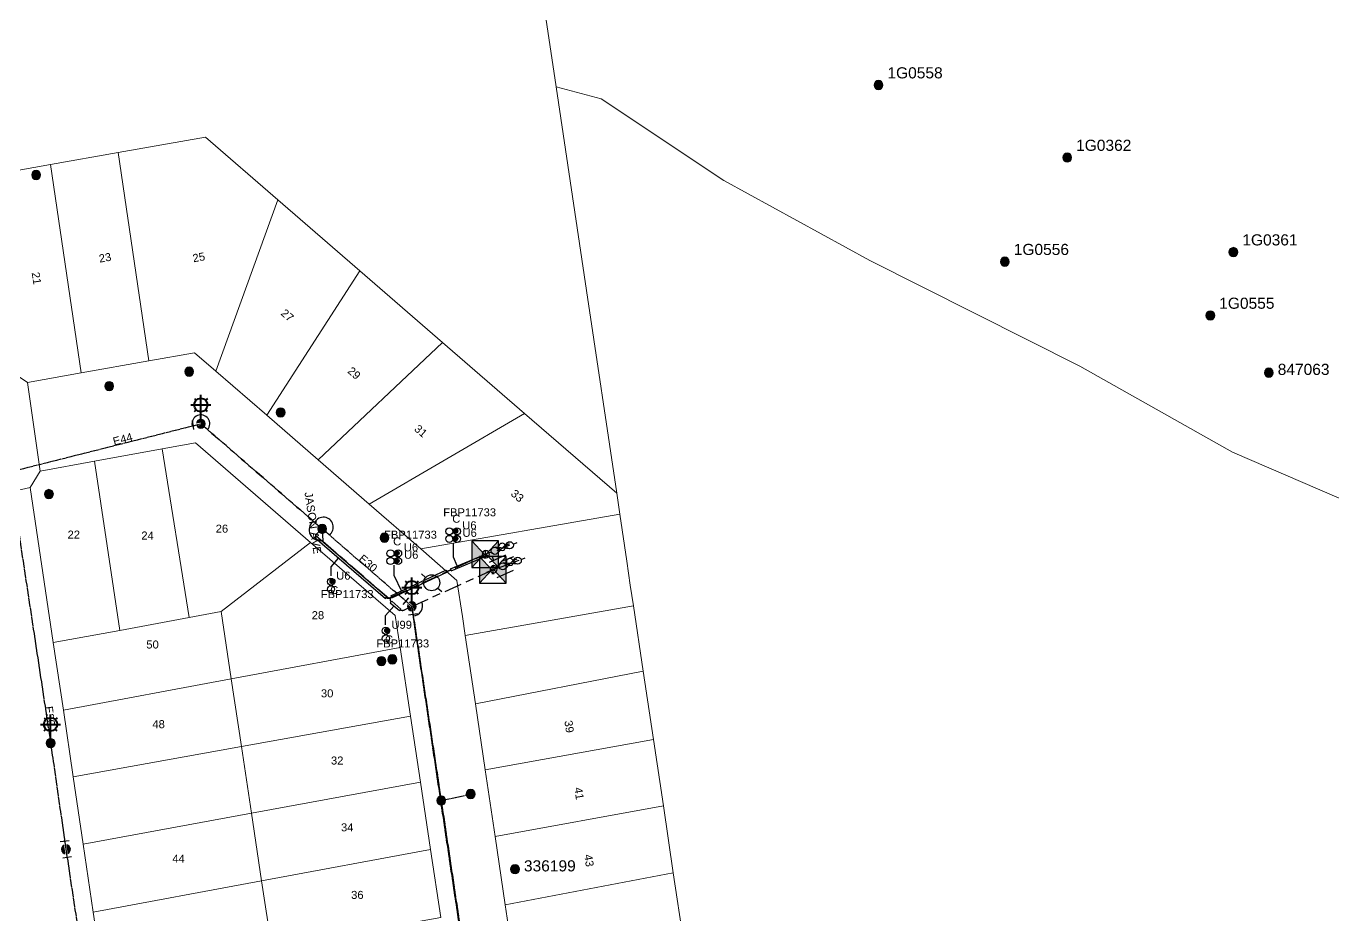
# Model space of a CAD drawing. Header units: metres. Extents: x 303026 to 304293, y 6173158 to 6174419.
# Drawn here: x 303850.8 to 304144.6, y 6173629.9 to 6173829.7 of the extents above; entities that cross this region are included whole.
import ezdxf
from ezdxf.enums import TextEntityAlignment as Align

# ---------------------------------------------------------------- set-up
doc = ezdxf.new("R2010")
doc.units = ezdxf.units.M
doc.linetypes.add('Cable Exist OH', pattern=[1, 1, 0])
doc.linetypes.add('Cable Exist UG', pattern=[8.2, 4, -1.2, 1.8, -1.2])
doc.layers.get('0').update_dxf_attribs({"color": 6})
for name, color, linetype, lineweight in [('Cadastre Buildings_SP_EXT', 9, 'Continuous', 5), ('Cadastre Land Parcels_SP_EXT', 9, 'Continuous', 5), ('Cadastre Roads_SP_EXT', 9, 'Continuous', 5)]:
    doc.layers.add(name, color=color, linetype=linetype, lineweight=lineweight)
for name, color, linetype in [('Duct_SP_EXT', 7, 'Continuous'), ('Equip_HV_EXT', 7, 'Continuous'), ('Equip_LV_EXT', 7, 'Continuous'), ('Equip_SP_HV_EXT', 7, 'Continuous'), ('Equip_SP_SL_EXT', 7, 'Continuous'), ('Mains_HV_EXT', 7, 'Continuous'), ('Mains_LV_EXT', 7, 'Continuous'), ('Mains_SL_EXT', 7, 'Continuous'), ('Sub_SP_EXT', 7, 'Continuous'), ('SupportsOH_SP_TR_HV_LV_SL_EXT', 7, 'Continuous'), ('Trench_SP_EXT', 7, 'Continuous')]:
    doc.layers.add(name, color=color, linetype=linetype)
doc.styles.add('iecARIAL', font='arial.ttf', dxfattribs={"height": 2})
doc.styles.add('POLE_LABEL', font='arial.ttf')
doc.styles.get("Standard").update_dxf_attribs({"font": 'arial.ttf'})
doc.styles.add('SWITCH_LABEL', font='arial.ttf', dxfattribs={"height": 2.5})

# ---------------------------------------------------------------- blocks, each defined once
blk = doc.blocks.new('SUB_INDOOR_EXT')
h = blk.add_hatch(color=256)
h.paths.add_polyline_path([(3, 3), (0.24, 0), (3, -3)])
h.paths.add_polyline_path([(-3, -3), (-0.24, 0), (-3, 3)])
at = {"color": 7}
for p, q in [((-0.27, 0.81), (0.27, 0.81)), ((0, 0.81), (0, -0.81)), ((-0.27, -0.81), (0.27, -0.81))]:
    blk.add_line(p, q, dxfattribs=at)
blk.add_line((1.92, -2.26), (1.92, -2.26, 0))
for points in [[(-3, -3), (-0.24, 0), (-3, 3)], [(-3, -3), (3, -3), (3, 3), (-3, 3)], [(3, 3), (0.24, 0), (3, -3)]]:
    blk.add_lwpolyline(points, close=True)
for tag, height, flags, p in [('ASSET_NUM', 2.5, 8, (2, 2)), ('STREET_CODE', 0.2, 9, (1.5, 0)), ('CONSTRUCTED_VOLTAGE', 0.2, 9, (1.5, -0.2)), ('OPERATING_VOLTAGE', 0.2, 9, (1.5, -0.6)), ('ORIENTATION', 0.2, 9, (1.5, -0.8)), ('OWNED_BY', 0.2, 9, (1.5, -1)), ('OPERATED_BY', 0.2, 9, (1.5, -1.2)), ('SECONDARY_VOLTAGE', 0.2, 9, (1.5, -1.6)), ('STATE', 0.2, 9, (1.5, -1.8)), ('SUBSTATION_TYPE', 0.2, 9, (1.5, -2.2)), ('STREETNAME', 0.2, 9, (1.5, -3)), ('NO_PHASES', 0.2, 9, (1.5, -0.4)), ('MAINTAINED_BY', 0.2, 9, (1.5, -1.4)), ('PARENT', 0.2, 9, (1.5, -2)), ('USAGE', 0.2, 9, (1.5, -2.4)), ('LEGEND', 0.2, 9, (1.5, -2.6)), ('LOCATION', 0.2, 9, (1.5, -2.8)), ('SUBURB', 0.2, 9, (1.5, -3.2)), ('Z', 0.2, 1, (1.5, -3.6)), ('NOTES', 0.2, 9, (1.5, -3.4))]:
    blk.add_attdef(tag, text='', height=height, dxfattribs=dict(flags=flags)).set_placement(p, align=Align.MIDDLE_LEFT)
blk = doc.blocks.new('DUCT_EXT')
blk.add_circle((0, 0.8), 0.8)
at = {"flags": 1}
blk.add_attdef('Z', (0, 0), '', height=0.2, dxfattribs=at)
at = {"flags": 9}
for tag, p in [('DUCT_CODE', (0, 0)), ('XSECT_TYPE', (0, -0.2)), ('STATE', (0, -0.6)), ('FB_REFERENCE', (0, -0.4)), ('NOTES', (0, -0.8))]:
    blk.add_attdef(tag, text='', height=0.2, dxfattribs=at).set_placement(p, align=Align.MIDDLE_LEFT)
blk = doc.blocks.new('SL_LANTERN_EXT')
at = {"lineweight": 40}
for p, q in [((0, 1.97), (0, 6.47)), ((-2.25, 4.22), (2.25, 4.22)), ((-1.46, 5.68), (-1.06, 5.28)), ((-1.46, 2.76), (-1.06, 3.16)), ((1.46, 5.68), (1.06, 5.28)), ((1.46, 2.76), (1.06, 3.16)), ((0, 0), (0, 2.72))]:
    blk.add_line(p, q, dxfattribs=at)
blk.add_circle((0, 4.22), 1.5, dxfattribs=at)
at = {"style": 'iecARIAL', "flags": 8}
blk.add_attdef('ASSET_NUM', (1.5, 1.5), '', height=2.5, dxfattribs=at)
for tag, p, height, flags in [('OPERATING_VOLTAGE', (0.98, -1.65), 0.2, 9), ('ORIENTATION', (0.98, -1.85), 0.2, 9), ('OWNED_BY', (0.98, -2.05), 0.2, 9), ('STATE', (0.98, -2.25), 0.2, 9), ('CONSTRUCTED_VOLTAGE', (0.98, -0.65), 0.2, 9), ('CONTROL_TYPE', (0.98, -0.85), 0.2, 9), ('LANTERN_PURPOSE', (0.98, -1.05), 0.2, 9), ('LANTERN_TYPE', (0.98, -1.25), 0.2, 9), ('NO_PHASES', (0.98, -1.45), 0.2, 9), ('USAGE', (0.98, -2.45), 0.2, 9), ('CEXIST', (0.98, -2.65), 0.2, 9), ('CNEW', (0.98, -2.85), 0.2, 9), ('CNUMBER', (0.98, -3.05), 0.2, 9), ('LNUMBER', (2.18, -3.25), 2.5, 8), ('CREMOVE', (0.98, -3.25), 0.2, 9), ('CREPLACE', (0.98, -3.45), 0.2, 9), ('LKINGHEIGHT', (0.98, -3.65), 0.2, 9), ('LBRACKET', (0.98, -3.85), 0.2, 9), ('LBRACKETVOCAB', (0.98, -4.05), 0.2, 9), ('LCATEGORY', (0.98, -4.25), 0.2, 9), ('LCHARGE1', (0.98, -4.45), 0.2, 9), ('LCHARGE1PERCENT', (0.98, -4.65), 0.2, 9), ('LCHARGE2', (0.98, -4.85), 0.2, 9), ('LCHARGE2PERCENT', (0.98, -5.05), 0.2, 9), ('LCHARGE3', (0.98, -5.25), 0.2, 9), ('LCHARGE3PERCENT', (0.98, -5.45), 0.2, 9), ('LEXIST', (0.98, -5.65), 0.2, 9), ('LLAMP', (0.98, -5.85), 0.2, 9), ('LLAMPVOCAB', (0.98, -6.05), 0.2, 9), ('LMAST', (0.98, -6.25), 0.2, 9), ('LMASTVOCAB', (0.98, -6.45), 0.2, 9), ('LNEW', (0.98, -6.65), 0.2, 9), ('LANTNUMBER', (0.98, -6.85), 0.2, 9), ('LOUTREACH', (0.98, -7.25), 0.2, 9), ('LOUTREACHVOCAB', (0.98, -7.45), 0.2, 9), ('LRATECODE', (0.98, -7.65), 0.2, 9), ('LREMOVE', (0.98, -7.85), 0.2, 9), ('LREPLACE', (0.98, -8.05), 0.2, 9), ('LTYPE', (0.98, -8.25), 0.2, 9), ('LTYPEVOCAB', (0.98, -8.45), 0.2, 9), ('LEGEND', (0.98, -8.65), 0.2, 9), ('LOCATION', (0.98, -8.85), 0.2, 9), ('STREETNAME', (0.98, -9.25), 0.2, 9), ('SUBURB', (0.98, -9.45), 0.2, 1), ('NOTES', (0.98, -9.05), 0.2, 9)]:
    blk.add_attdef(tag, p, '', height=height, dxfattribs=dict(flags=flags))
blk = doc.blocks.new('POLE_EXT')
blk.add_hatch(color=256).paths.add_polyline_path([(-1, 0, 1), (1, 0, 1)])
blk.add_lwpolyline([(-1, 0, 1), (1, 0, 1)], format="xyb", close=True)
for tag, height, flags, p in [('pNumber', 2.5, 8, (-17.84, 2.07)), ('OWNED_BY', 0.2, 9, (1.35, -0.4)), ('SPECIAL_USE', 0.2, 9, (1.35, -0.8)), ('STATE', 0.2, 9, (1.35, -1)), ('cLV', 0.2, 9, (1.35, -1.4)), ('hDepth', 0.2, 9, (1.35, -1.6)), ('hDia', 0.2, 9, (1.35, -1.8)), ('cHV', 0.2, 9, (1.35, -2)), ('PARENT', 0.2, 9, (1.35, -0.6)), ('USAGE', 0.2, 9, (1.35, -1.2)), ('LBRACKET', 0.2, 9, (1.35, -2.2)), ('LExisting', 0.2, 9, (1.35, -2.4)), ('LANTNUMBER', 0.2, 9, (1.35, -2.6)), ('LOther', 0.2, 9, (1.35, -2.8)), ('LRemove', 0.2, 9, (1.35, -3)), ('cLinedev', 0.2, 9, (1.35, -3.4)), ('pExisting', 0.2, 9, (1.35, -3.8)), ('pFooting', 0.2, 9, (1.35, -4.4)), ('pNew', 0.2, 9, (1.35, -4.6)), ('pRelocate', 0.2, 9, (1.35, -5)), ('pRemove', 0.2, 9, (1.35, -5.2)), ('pReplace', 0.2, 9, (1.35, -5.4)), ('pStay', 0.2, 9, (1.35, -5.6)), ('pType', 0.2, 9, (1.35, -5.8)), ('LEGEND', 0.2, 9, (1.35, -3.2)), ('LOCATION', 0.2, 9, (1.35, -3.6)), ('PFNUMBER', 0.2, 9, (1.35, -4)), ('NEWPFNUMBER', 0.2, 9, (1.35, -4.2)), ('cspan', 0.2, 9, (1.35, -6)), ('STREETNAME', 0.2, 9, (1.35, -6.2)), ('SUBURB', 0.2, 9, (1.35, -6.4)), ('OPERATED_BY', 0.2, 9, (1.36, -7.01)), ('NOTES', 0.2, 9, (1.35, -6.6)), ('MAINTAINED_BY', 0.2, 9, (1.36, -6.81))]:
    blk.add_attdef(tag, text='', height=height, dxfattribs=dict(flags=flags)).set_placement(p, align=Align.MIDDLE_LEFT)
at = {"style": 'POLE_LABEL'}
for tag, height, flags, p in [('ASSET_NUM', 2.5, 8, (2, 2)), ('STRUCTURE_PLANT_NUMBER', 0.2, 9, (1.35, 0.03)), ('STREET_CODE', 0.2, 9, (1.35, -0.2))]:
    blk.add_attdef(tag, text='', height=height, dxfattribs=dict(at, flags=flags)).set_placement(p, align=Align.MIDDLE_LEFT)
at = {"flags": 1}
blk.add_attdef('Z', (1.35, -7.33), '', height=0.2, dxfattribs=at)
blk = doc.blocks.new('LV_UG_DFUSE_CLOSED_EXT')
for points in [[(1, 0), (0, 0)], [(5.04, 0.73), (2.16, -0.72)], [(5.05, -0.71), (2.16, 0.72)], [(6.2, 0.01), (7.2, 0.01)]]:
    blk.add_lwpolyline(points)
for centre in [(1.8, 0), (5.4, 0.01)]:
    blk.add_circle(centre, 0.8)
at = {"flags": 9}
for tag, p in [('ACTUAL_STATUS', (0, 0)), ('CONSTRUCTED_VOLTAGE', (0, -0.2)), ('OPERATING_VOLTAGE', (0, -0.6)), ('ORIENTATION', (0, -0.8)), ('STATE', (0, -1)), ('SWITCH_TYPE', (0, -1.2)), ('NO_PHASES', (0, -0.4)), ('USAGE', (0, -1.4)), ('NOTES', (0, -1.6))]:
    blk.add_attdef(tag, text='', height=0.2, dxfattribs=at).set_placement(p, align=Align.MIDDLE_LEFT)
at = {"flags": 1}
blk.add_attdef('Z', (0, 0), '', height=0.2, dxfattribs=at)
blk = doc.blocks.new('HV_ABS_OPEN_EXT')
for p, q in [((-3, 6.87), (-1.8, 6.87)), ((1.8, 6.87), (3, 6.87))]:
    blk.add_line(p, q)
blk.add_circle((0, 6.87), 1.8)
for tag, height, flags, p in [('ASSET_NUM', 2.5, 8, (2, 2)), ('STREET_CODE', 0.2, 9, (1.5, 0)), ('ACTUAL_STATUS', 0.2, 9, (1.5, -0.2)), ('CONSTRUCTED_VOLTAGE', 0.2, 9, (1.5, -0.4)), ('OPERATING_VOLTAGE', 0.2, 9, (1.5, -0.8)), ('ORIENTATION', 0.2, 9, (1.5, -1)), ('OWNED_BY', 0.2, 9, (1.5, -1.2)), ('STATE', 0.2, 9, (1.5, -1.4)), ('SWITCH_TYPE', 0.2, 9, (1.5, -1.6)), ('STREETNAME', 0.2, 9, (1.5, -2.4)), ('SUBURB', 0.2, 9, (1.5, -2.6)), ('NO_PHASES', 0.2, 9, (1.5, -0.6)), ('USAGE', 0.2, 9, (1.5, -1.8)), ('LEGEND', 0.2, 9, (1.5, -2)), ('LOCATION', 0.2, 9, (1.5, -2.2)), ('NOTES', 0.2, 9, (1.5, -2.8)), ('MAINTAINED_BY', 0.2, 9, (1.5, -3)), ('OPERATED_BY', 0.2, 9, (1.5, -3.2)), ('Z', 0.2, 1, (1.5, -3.6)), ('LABEL_ALIGNMENT', 0.2, 9, (1.5, -3.4))]:
    blk.add_attdef(tag, text='', height=height, dxfattribs=dict(flags=flags)).set_placement(p, align=Align.MIDDLE_LEFT)
blk = doc.blocks.new('SWG_HOLEC_SU_EXT')
blk.add_line((1.8, -2), (5.8, -2))
for points in [[(1, 0), (0, 0)], [(6.6, 0), (7.6, 0)]]:
    blk.add_lwpolyline(points)
for points in [[(1.8, -0.8, 1), (1.8, 0.8, 1)], [(5.8, -0.8, 1), (5.8, 0.8, 1)]]:
    blk.add_lwpolyline(points, format="xyb", close=True)
at = {"style": 'SWITCH_LABEL', "flags": 8}
blk.add_attdef('ASSET_NUM', text='', height=2.5, rotation=179.9544, dxfattribs=at).set_placement((-2.4, 0), align=Align.MIDDLE_LEFT)
at = {"flags": 1}
blk.add_attdef('Z', (0, 0), '', height=0.2, dxfattribs=at)
at = {"flags": 9}
for tag, p in [('ACTUAL_STATUS', (0, -0.4)), ('CONSTRUCTED_VOLTAGE', (0, -0.6)), ('OPERATING_VOLTAGE', (0, -1)), ('ORIENTATION', (0, -1.2)), ('OWNED_BY', (0, -1.4)), ('STATE', (0, -1.8)), ('SWITCH_TYPE', (0, -2)), ('STREETNAME', (0, -2.6)), ('SUBURB', (0, -2.8)), ('NO_PHASES', (0, -0.8)), ('PARENT', (0, -1.6)), ('USAGE', (0, -2.2)), ('LOCATION', (0, -2.4)), ('NOTES', (0, -3))]:
    blk.add_attdef(tag, text='', height=0.2, dxfattribs=at).set_placement(p, align=Align.MIDDLE_LEFT)
at = {"style": 'SWITCH_LABEL', "flags": 9}
blk.add_attdef('STREET_CODE', text='', height=0.2, dxfattribs=at).set_placement((0, -0.2), align=Align.MIDDLE_LEFT)
blk = doc.blocks.new('End Shackle_EXT')
blk.add_wipeout([(0, 0.25), (1.81, 0.25), (1.82, -0.25), (0, -0.25)])
blk.add_line((1.81, -1), (1.81, 1))
at = {"flags": 1}
blk.add_attdef('Z', (0, 0), '', height=0.2, dxfattribs=at)
at = {"flags": 9}
for tag, p in [('CONNECTOR_TYPE', (0, 0)), ('CONSTRUCTED_VOLTAGE', (0, -0.2)), ('OPERATING_VOLTAGE', (0, -0.6)), ('ORIENTATION', (0, -0.8)), ('OWNED_BY', (0, -1)), ('STATE', (0, -1.2)), ('NO_PHASES', (0, -0.4)), ('USAGE', (0, -1.4)), ('NOTES', (0, -1.6))]:
    blk.add_attdef(tag, text='', height=0.2, dxfattribs=at).set_placement(p, align=Align.MIDDLE_LEFT)
blk = doc.blocks.new('CABLE_LARGE_EXT')
h = blk.add_hatch(color=256)
edge = h.paths.add_edge_path()
edge.add_arc((0, 0.55), 0.55, 0, 360)
blk.add_circle((0, 0.55), 0.55)
at = {"flags": 1}
blk.add_attdef('Z', (0, 0), '', height=0.2, dxfattribs=at)
at = {"flags": 9}
for tag, p in [('COND_CODE', (0, 0)), ('STATE', (0, -0.4)), ('XSECT_SIZE', (0, -0.6)), ('FB_REFERENCE', (0, -0.2)), ('NOTES', (0, -0.8))]:
    blk.add_attdef(tag, text='', height=0.2, dxfattribs=at).set_placement(p, align=Align.MIDDLE_LEFT)

msp = doc.modelspace()

# ---------------------------------------------------------------- linework, layer by layer
at = {"layer": 'Cadastre Buildings_SP_EXT', "linetype": 'Continuous'}
msp.add_lwpolyline([(303901.42, 6173652.78), (303899.18, 6173667.74), (303861.34, 6173660.95), (303863.56, 6173645.79), (303901.42, 6173652.78)], close=True, dxfattribs=at)
at = {"layer": 'Cadastre Land Parcels_SP_EXT', "linetype": 'Continuous'}
for points in [[(303841.11, 6173795.93), (303852.47, 6173797.96), (303856.23, 6173798.61), (303871.41, 6173801.31), (303891.08, 6173804.77), (303907.36, 6173790.69), (303925.8, 6173774.73), (303944.39, 6173758.59), (303962.8, 6173742.66), (303983.55, 6173724.71), (303976.74, 6173770.3), (303969.91, 6173816.09), (303960.95, 6173876.17), (303936.34, 6173881.08), (303900.38, 6173888.28), (303844.93, 6173899.29)], [(303960.95, 6173876.17), (303969.91, 6173816.09), (303980.03, 6173813.33), (304007.68, 6173795.03), (304040.44, 6173776.99), (304087.7, 6173753.24), (304122.05, 6173733.92), (304191.88, 6173703.8), (304237.11, 6173675.74), (304259.71, 6173661.49), (304284.96, 6173649.37), (304292.87, 6173652.59), (304288.15, 6173668.57), (304281.72, 6173690.49), (304277.33, 6173705.28), (304273.03, 6173719.81), (304268.75, 6173734.45), (304264.46, 6173749.04), (304260.1, 6173763.77), (304255.78, 6173778.28), (304251.48, 6173792.92), (304247.19, 6173807.53), (304242.82, 6173822.26), (304238.52, 6173836.86)], [(304191.88, 6173703.8), (304122.05, 6173733.92), (304087.7, 6173753.24), (304040.44, 6173776.99), (304007.68, 6173795.03), (303980.03, 6173813.33), (303969.91, 6173816.09), (303976.74, 6173770.3), (303983.55, 6173724.71), (303984.23, 6173720.02), (303985.83, 6173709.4), (303986.61, 6173704.04), (303987.33, 6173699.39), (303989.53, 6173684.71), (303991.81, 6173669.38), (303994.06, 6173654.46), (303996.28, 6173639.4), (303998.6, 6173624.11)]]:
    msp.add_lwpolyline(points, dxfattribs=at)
for points in [[(303907.36, 6173790.69), (303891.08, 6173804.77), (303871.41, 6173801.31), (303878.34, 6173754.46), (303888.62, 6173756.28), (303893.42, 6173752.11), (303907.36, 6173790.69)], [(303871.41, 6173801.31), (303856.23, 6173798.61), (303863.16, 6173751.74), (303878.34, 6173754.46), (303871.41, 6173801.31)], [(303863.16, 6173751.74), (303856.23, 6173798.61), (303852.47, 6173797.96), (303841.11, 6173795.93), (303847.85, 6173751.8), (303851.09, 6173749.57), (303863.16, 6173751.74)], [(303925.8, 6173774.73), (303907.36, 6173790.69), (303893.42, 6173752.11), (303904.85, 6173742.23), (303925.8, 6173774.73)], [(303944.39, 6173758.59), (303925.8, 6173774.73), (303904.85, 6173742.23), (303916.43, 6173732.19), (303944.39, 6173758.59)], [(303962.8, 6173742.66), (303944.39, 6173758.59), (303916.43, 6173732.19), (303927.86, 6173722.27), (303962.8, 6173742.66)], [(303983.55, 6173724.71), (303962.8, 6173742.66), (303927.86, 6173722.27), (303939.51, 6173712.18), (303984.23, 6173720.02), (303983.55, 6173724.71)], [(303914.72, 6173713.65), (303888.87, 6173736.03), (303881.31, 6173734.67), (303887.38, 6173696.77), (303894.62, 6173698.09), (303914.72, 6173713.65)], [(303887.38, 6173696.77), (303881.31, 6173734.67), (303866.13, 6173731.88), (303871.8, 6173693.87), (303887.38, 6173696.77)], [(303871.8, 6173693.87), (303866.13, 6173731.88), (303853.89, 6173729.64), (303851.66, 6173725.99), (303856.86, 6173691.18), (303871.8, 6173693.87)], [(303987.33, 6173699.39), (303986.61, 6173704.04), (303985.83, 6173709.4), (303984.23, 6173720.02), (303939.51, 6173712.18), (303947.59, 6173705.12), (303948.86, 6173696.98), (303949.48, 6173692.7), (303987.33, 6173699.39)], [(303934.88, 6173690.03), (303933.76, 6173697.21), (303914.72, 6173713.65), (303894.62, 6173698.09), (303896.89, 6173682.96), (303934.88, 6173690.03)], [(303896.89, 6173682.96), (303894.62, 6173698.09), (303887.38, 6173696.77), (303871.8, 6173693.87), (303856.86, 6173691.18), (303859.14, 6173675.92), (303896.89, 6173682.96)], [(303989.53, 6173684.71), (303987.33, 6173699.39), (303949.48, 6173692.7), (303951.8, 6173677.38), (303989.53, 6173684.71)], [(303899.18, 6173667.74), (303937.2, 6173674.56), (303934.88, 6173690.03), (303896.89, 6173682.96), (303899.18, 6173667.74)], [(303899.18, 6173667.74), (303896.89, 6173682.96), (303859.14, 6173675.92), (303861.34, 6173660.95), (303899.18, 6173667.74)], [(303991.81, 6173669.38), (303989.53, 6173684.71), (303951.8, 6173677.38), (303953.98, 6173662.51), (303991.81, 6173669.38)], [(303901.42, 6173652.78), (303939.41, 6173659.79), (303937.2, 6173674.56), (303899.18, 6173667.74), (303901.42, 6173652.78)], [(303994.06, 6173654.46), (303991.81, 6173669.38), (303953.98, 6173662.51), (303956.19, 6173647.52), (303994.06, 6173654.46)], [(303941.69, 6173644.65), (303939.41, 6173659.79), (303901.42, 6173652.78), (303903.7, 6173637.59), (303941.69, 6173644.65)], [(303996.28, 6173639.4), (303994.06, 6173654.46), (303956.19, 6173647.52), (303958.45, 6173632.19), (303996.28, 6173639.4)], [(303903.7, 6173637.59), (303901.42, 6173652.78), (303863.56, 6173645.79), (303865.85, 6173630.55), (303903.7, 6173637.59)], [(303944.01, 6173629.3), (303941.69, 6173644.65), (303903.7, 6173637.59), (303905.97, 6173622.48), (303944.01, 6173629.3)], [(303998.6, 6173624.11), (303996.28, 6173639.4), (303958.45, 6173632.19), (303960.71, 6173617.17), (303998.6, 6173624.11)], [(303905.97, 6173622.48), (303903.7, 6173637.59), (303865.85, 6173630.55), (303868.05, 6173615.69), (303905.97, 6173622.48)]]:
    msp.add_lwpolyline(points, close=True, dxfattribs=at)
at = {"layer": 'Cadastre Roads_SP_EXT', "linetype": 'Continuous'}
for points in [[(303960.71, 6173617.17), (303958.45, 6173632.19), (303956.19, 6173647.52), (303953.98, 6173662.51), (303951.8, 6173677.38), (303949.48, 6173692.7), (303948.86, 6173696.98), (303947.59, 6173705.12), (303939.51, 6173712.18), (303927.86, 6173722.27), (303916.43, 6173732.19), (303904.85, 6173742.23), (303893.42, 6173752.11), (303893.42, 6173752.11), (303888.62, 6173756.28), (303878.34, 6173754.46), (303863.16, 6173751.74), (303851.09, 6173749.57), (303852.49, 6173739.64), (303853.89, 6173729.64), (303866.13, 6173731.88), (303881.31, 6173734.67), (303888.87, 6173736.03), (303914.72, 6173713.65), (303933.76, 6173697.21), (303934.88, 6173690.03), (303937.2, 6173674.56), (303939.41, 6173659.79), (303941.69, 6173644.65), (303944.01, 6173629.3)], [(303868.05, 6173615.69), (303865.85, 6173630.55), (303863.56, 6173645.79), (303861.34, 6173660.95), (303859.14, 6173675.92), (303856.86, 6173691.18), (303856.86, 6173691.18), (303851.66, 6173725.99), (303843.39, 6173724.11)]]:
    msp.add_lwpolyline(points, dxfattribs=at)
at = {"layer": 'Duct_SP_EXT'}
for p, q in [((303915.67, 6173714.76), (303915.83, 6173714.94)), ((303915.99, 6173715.12), (303915.83, 6173714.94)), ((303915.99, 6173715.12), (303931.86, 6173701.41)), ((303915.67, 6173714.76), (303931.55, 6173701.05)), ((303946.16, 6173707.7), (303954.04, 6173710.97)), ((303946.34, 6173707.25), (303954.22, 6173710.53)), ((303954.04, 6173710.97), (303954.13, 6173710.75)), ((303954.22, 6173710.53), (303954.13, 6173710.75)), ((303945.16, 6173707.41), (303945.26, 6173707.19)), ((303945.36, 6173706.98), (303945.26, 6173707.19)), ((303946.16, 6173707.7), (303946.25, 6173707.47)), ((303946.34, 6173707.25), (303946.25, 6173707.47)), ((303931.55, 6173701.05), (303931.7, 6173701.23)), ((303931.86, 6173701.41), (303931.7, 6173701.23)), ((303932.64, 6173700.1), (303932.8, 6173700.28)), ((303932.78, 6173701.61), (303932.88, 6173701.39)), ((303932.96, 6173700.46), (303932.8, 6173700.28)), ((303932.98, 6173701.17), (303932.88, 6173701.39))]:
    msp.add_line(p, q, dxfattribs=at)
for points in [[(303946.76, 6173713.47), (303946.76, 6173710.44), (303947.59, 6173708.45)], [(303919.35, 6173706.11), (303919.35, 6173708.18), (303920.97, 6173710.08)], [(303933.42, 6173708.54), (303933.42, 6173706.31), (303935.15, 6173702.69)], [(303931.57, 6173695.1), (303931.57, 6173697.2), (303933.42, 6173699.34)]]:
    msp.add_lwpolyline(points, dxfattribs=at)
at = {"layer": 'Mains_HV_EXT', "linetype": 'Continuous'}
for points in [[(303915.34, 6173718.41, 0.819879), (303917.45, 6173714.14)], [(303918.92, 6173715.32, 1.25067), (303915.64, 6173718.15)], [(303937.8, 6173697.11, 0.517592), (303939.69, 6173700.28)]]:
    msp.add_lwpolyline(points, format="xyb", dxfattribs=at)
at = {"layer": 'Mains_LV_EXT', "linetype": 'Continuous'}
msp.add_lwpolyline([(303891.56, 6173739.01, 1.589099), (303888.08, 6173739.96)], format="xyb", dxfattribs=at)
at = {"layer": 'Mains_LV_EXT', "linetype": 'Cable Exist OH'}
for points in [[(303847.02, 6173729.49), (303856.25, 6173668.53)], [(303944.09, 6173655.62), (303950.71, 6173657.08)], [(303951.21, 6173607.88), (303944.09, 6173655.62)]]:
    msp.add_lwpolyline(points, dxfattribs=at)
at = {"layer": 'Mains_LV_EXT', "linetype": 'Cable Exist UG'}
msp.add_lwpolyline([(303955.71, 6173707.49), (303961.6, 6173709.63)], dxfattribs=at)
at = {"layer": 'Mains_SL_EXT', "linetype": 'Cable Exist OH'}
msp.add_lwpolyline([(303847.02, 6173729.49), (303856.25, 6173668.53)], dxfattribs=at)
at = {"layer": 'Trench_SP_EXT', "linetype": 'Cable Exist UG'}
for points in [[(303917.33, 6173716.69), (303916.02, 6173715.52), (303916.02, 6173715.52, 0.548514), (303915.99, 6173714.8)], [(303931.7, 6173701.23, 0.354303), (303932.88, 6173701.39)], [(303932.8, 6173700.28, -0.438907), (303932.88, 6173701.39)], [(303937.48, 6173699.28), (303935.73, 6173698.43), (303935.73, 6173698.43, -0.194486), (303934.87, 6173698.49)]]:
    msp.add_lwpolyline(points, format="xyb", dxfattribs=at)
for points in [[(303956.64, 6173711.8), (303959.5, 6173713.14)], [(303955.53, 6173710.52), (303955.88, 6173709.58)], [(303957.63, 6173709.46), (303960.44, 6173710.52)], [(303946.25, 6173707.47), (303945.32, 6173707.14)]]:
    msp.add_lwpolyline(points, dxfattribs=at)

# ---------------------------------------------------------------- block references
at = {"layer": 'Duct_SP_EXT'}
for name, p in [('DUCT_EXT', (303945.92, 6173715.34)), ('DUCT_EXT', (303945.92, 6173713.64)), ('CABLE_LARGE_EXT', (303947.28, 6173715.66)), ('CABLE_LARGE_EXT', (303947.28, 6173713.99)), ('DUCT_EXT', (303947.62, 6173715.34)), ('DUCT_EXT', (303947.62, 6173713.64)), ('DUCT_EXT', (303932.69, 6173710.38)), ('DUCT_EXT', (303934.39, 6173710.38)), ('DUCT_EXT', (303932.69, 6173708.68)), ('CABLE_LARGE_EXT', (303934.06, 6173710.68)), ('CABLE_LARGE_EXT', (303934.06, 6173708.97)), ('DUCT_EXT', (303934.39, 6173708.68)), ('DUCT_EXT', (303919.3, 6173704.02)), ('DUCT_EXT', (303919.3, 6173702.32)), ('CABLE_LARGE_EXT', (303919.65, 6173704.36)), ('DUCT_EXT', (303931.64, 6173692.98)), ('CABLE_LARGE_EXT', (303931.93, 6173693.29)), ('DUCT_EXT', (303931.65, 6173691.26))]:
    msp.add_blockref(name, p, dxfattribs=at)
at = {"layer": 'Equip_HV_EXT'}
for p, rotation in [((303952.49, 6173710.28), 24.10172778584878), ((303954.24, 6173706.89), 24.04890345349656)]:
    msp.add_blockref('SWG_HOLEC_SU_EXT', p, dxfattribs=dict(at, rotation=rotation))
at = {"layer": 'Equip_LV_EXT'}
for p, rotation in [((303954.45, 6173711.15), 20.11840405150969), ((303956.24, 6173707.65), 20.36880721440702)]:
    msp.add_blockref('LV_UG_DFUSE_CLOSED_EXT', p, dxfattribs=dict(at, rotation=rotation))
at = {"layer": 'Equip_SP_HV_EXT', "rotation": 318.9544017158513}
msp.add_blockref('HV_ABS_OPEN_EXT', (303937.44, 6173699.4), dxfattribs=at)
at = {"layer": 'Equip_SP_SL_EXT'}
for p in [(303890.04, 6173740.32), (303937.48, 6173699.28), (303856.25, 6173668.53)]:
    msp.add_blockref('SL_LANTERN_EXT', p, dxfattribs=at)
at = {"layer": 'Sub_SP_EXT'}
for p in [(303953.96, 6173710.98), (303955.71, 6173707.49)]:
    msp.add_blockref('SUB_INDOOR_EXT', p, dxfattribs=at)
at = {"layer": 'SupportsOH_SP_TR_HV_LV_SL_EXT'}
ref = msp.add_blockref('POLE_EXT', (304042.43, 6173816.46), dxfattribs=at)
ref.add_attrib('ASSET_NUM', '1G0558', dxfattribs={"layer": '0', "height": 2.5, "style": 'POLE_LABEL'}).set_placement((304044.43, 6173817.21), align=Align.BOTTOM_LEFT)
ref = msp.add_blockref('POLE_EXT', (304084.86, 6173800.17), dxfattribs=at)
ref.add_attrib('ASSET_NUM', '1G0362', dxfattribs={"layer": '0', "height": 2.5, "style": 'POLE_LABEL'}).set_placement((304086.86, 6173800.92), align=Align.BOTTOM_LEFT)
for p in [(303853, 6173796.25), (303887.41, 6173752.04), (303869.43, 6173748.78), (303890.04, 6173740.32), (303907.98, 6173742.86), (303855.87, 6173724.51), (303917.33, 6173716.69), (303931.34, 6173714.7), (303937.48, 6173699.28), (303930.65, 6173686.96), (303933.09, 6173687.35), (303856.25, 6173668.53), (303944.09, 6173655.62), (303950.71, 6173657.08), (303859.69, 6173644.66)]:
    msp.add_blockref('POLE_EXT', p, dxfattribs=at)
ref = msp.add_blockref('POLE_EXT', (304122.24, 6173778.91), dxfattribs=at)
ref.add_attrib('ASSET_NUM', '1G0361', dxfattribs={"layer": '0', "height": 2.5, "style": 'POLE_LABEL'}).set_placement((304124.24, 6173779.66), align=Align.BOTTOM_LEFT)
ref = msp.add_blockref('POLE_EXT', (304070.84, 6173776.76), dxfattribs=at)
ref.add_attrib('ASSET_NUM', '1G0556', dxfattribs={"layer": '0', "height": 2.5, "style": 'POLE_LABEL'}).set_placement((304072.84, 6173777.51), align=Align.BOTTOM_LEFT)
ref = msp.add_blockref('POLE_EXT', (304117.04, 6173764.67), dxfattribs=at)
ref.add_attrib('ASSET_NUM', '1G0555', dxfattribs={"layer": '0', "height": 2.5, "style": 'POLE_LABEL'}).set_placement((304119.04, 6173765.42), align=Align.BOTTOM_LEFT)
ref = msp.add_blockref('POLE_EXT', (304130.2, 6173751.8), dxfattribs=at)
ref.add_attrib('ASSET_NUM', '847063', dxfattribs={"layer": '0', "height": 2.5, "style": 'POLE_LABEL'}).set_placement((304132.2, 6173752.55), align=Align.MIDDLE_LEFT)
ref = msp.add_blockref('POLE_EXT', (303960.69, 6173640.19), dxfattribs=at)
ref.add_attrib('ASSET_NUM', '336199', dxfattribs={"layer": '0', "height": 2.5, "style": 'POLE_LABEL'}).set_placement((303962.69, 6173640.94), align=Align.MIDDLE_LEFT)

# ---------------------------------------------------------------- texts
at = {"layer": 'Cadastre Land Parcels_SP_EXT'}
for s, rotation, p in [('23', 10.1239, (303867.28, 6173776.53)), ('25', 10.427, (303888.37, 6173776.61)), ('21', 278.7184, (303851.99, 6173774.27)), ('27', 319.1131, (303907.86, 6173764.94)), ('29', 319.0527, (303922.87, 6173751.94)), ('31', 319.0785, (303937.87, 6173738.93)), ('33', 319.0529, (303959.59, 6173724.37)), ('39', 278.3821, (303971.78, 6173673.5)), ('41', 278.3741, (303974.01, 6173658.47)), ('43', 278.4829, (303976.25, 6173643.39))]:
    msp.add_text(s, height=1.8, rotation=rotation, dxfattribs=at).set_placement(p)
for s, p in [('22', (303860.07, 6173714.51)), ('24', (303876.66, 6173714.3)), ('26', (303893.38, 6173715.84)), ('28', (303914.97, 6173696.39)), ('50', (303877.78, 6173689.8)), ('30', (303917.04, 6173678.82)), ('48', (303879.14, 6173671.89)), ('32', (303919.3, 6173663.72)), ('34', (303921.56, 6173648.7)), ('44', (303883.63, 6173641.67)), ('36', (303923.84, 6173633.51))]:
    msp.add_text(s, height=1.8, dxfattribs=at).set_placement(p)
at = {"layer": 'Cadastre Roads_SP_EXT'}
msp.add_text('JASON AVE', height=1.8, rotation=278.4552, dxfattribs=at).set_placement((303913.34, 6173724.86))
at = {"layer": 'Duct_SP_EXT'}
for s, p in [('FBP11733', (303944.54, 6173719.52)), ('C', (303946.58, 6173718.07)), ('U6', (303948.82, 6173716.59)), ('FBP11733', (303931.24, 6173714.49)), ('C', (303933.28, 6173712.98)), ('U6', (303948.88, 6173714.91)), ('U6', (303935.68, 6173711.63)), ('U6', (303935.74, 6173709.98)), ('U6', (303920.47, 6173705.28)), ('C', (303919.12, 6173702.05)), ('FBP11733', (303917.01, 6173701.13)), ('FBP11733', (303929.5, 6173690.04)), ('C', (303931.46, 6173690.94))]:
    msp.add_text(s, height=1.8, dxfattribs=at).set_placement(p)
at = {"layer": 'Mains_LV_EXT'}
for s, rotation, p in [('E44', 15.2565, (303870.55, 6173735.41)), ('E30', 319.1796, (303925.38, 6173709.74)), ('E30', 277.2621, (303854.94, 6173676.72))]:
    msp.add_text(s, height=1.8, rotation=rotation, dxfattribs=at).set_placement(p)

# ---------------------------------------------------------------- next in the draw order: block references
for p, rotation in [((303937.48, 6173699.28), 278.5675899057465), ((303859.69, 6173644.66), 98.42172263567764)]:
    msp.add_blockref('End Shackle_EXT', p, dxfattribs=dict(at, rotation=rotation))
at = {"layer": 'Mains_SL_EXT', "rotation": 189.1526617100292}
msp.add_blockref('End Shackle_EXT', (303890.04, 6173740.32), dxfattribs=at)

# ---------------------------------------------------------------- next in the draw order: linework, layer by layer
at = {"layer": 'Mains_HV_EXT', "linetype": 'Cable Exist OH'}
msp.add_lwpolyline([(303847.02, 6173729.49), (303890.04, 6173740.32), (303917.33, 6173716.69)], dxfattribs=at)
at = {"layer": 'Mains_LV_EXT', "linetype": 'Cable Exist OH'}
for points in [[(303847.02, 6173729.49), (303890.04, 6173740.32)], [(303917.33, 6173716.69), (303890.04, 6173740.32)]]:
    msp.add_lwpolyline(points, dxfattribs=at)
at = {"layer": 'Mains_SL_EXT', "linetype": 'Cable Exist OH'}
msp.add_lwpolyline([(303847.02, 6173729.49), (303890.04, 6173740.32)], dxfattribs=at)

# ---------------------------------------------------------------- next in the draw order: block references
at = {"layer": 'Mains_LV_EXT'}
for p, rotation in [((303937.48, 6173699.28), 139.1563362381585), ((303859.69, 6173644.66), 278.5675899057465)]:
    msp.add_blockref('End Shackle_EXT', p, dxfattribs=dict(at, rotation=rotation))

# ---------------------------------------------------------------- next in the draw order: texts
at = {"layer": 'Duct_SP_EXT'}
msp.add_text('U99', height=1.8, dxfattribs=at).set_placement((303932.89, 6173694.24))

# ---------------------------------------------------------------- next in the draw order: linework, layer by layer
for p, q in [((303932.78, 6173701.61), (303945.16, 6173707.41)), ((303932.98, 6173701.17), (303945.36, 6173706.98)), ((303932.96, 6173700.46), (303935.02, 6173698.68)), ((303932.64, 6173700.1), (303934.71, 6173698.31)), ((303934.71, 6173698.31), (303934.87, 6173698.49)), ((303935.02, 6173698.68), (303934.87, 6173698.49))]:
    msp.add_line(p, q, dxfattribs=at)
at = {"layer": 'Mains_HV_EXT', "linetype": 'Cable Exist UG'}
for points in [[(303917.33, 6173716.69), (303917.46, 6173713.93), (303932.29, 6173701.12), (303953.96, 6173710.98)], [(303937.48, 6173699.28), (303955.71, 6173707.49)]]:
    msp.add_lwpolyline(points, dxfattribs=at)
at = {"layer": 'Mains_HV_EXT', "linetype": 'Cable Exist OH'}
for points in [[(303937.48, 6173699.28), (303917.33, 6173716.69)], [(303964.62, 6173490.8), (303964.41, 6173518.42), (303956.84, 6173569.67), (303937.48, 6173699.28)]]:
    msp.add_lwpolyline(points, dxfattribs=at)
at = {"layer": 'Mains_LV_EXT', "linetype": 'Cable Exist OH'}
for points in [[(303937.48, 6173699.28), (303917.33, 6173716.69)], [(303944.09, 6173655.62), (303937.48, 6173699.28)], [(303856.25, 6173668.53), (303859.69, 6173644.66)], [(303859.69, 6173644.66), (303870.27, 6173574.35)]]:
    msp.add_lwpolyline(points, dxfattribs=at)
at = {"layer": 'Mains_SL_EXT', "linetype": 'Cable Exist OH'}
for points in [[(303937.48, 6173699.28), (303917.33, 6173716.69), (303890.04, 6173740.32)], [(303937.48, 6173699.28), (303944.09, 6173655.62), (303951.21, 6173607.88)], [(303856.25, 6173668.53), (303859.69, 6173644.66), (303870.27, 6173574.35)]]:
    msp.add_lwpolyline(points, dxfattribs=at)

doc.saveas('drawing.dxf')
